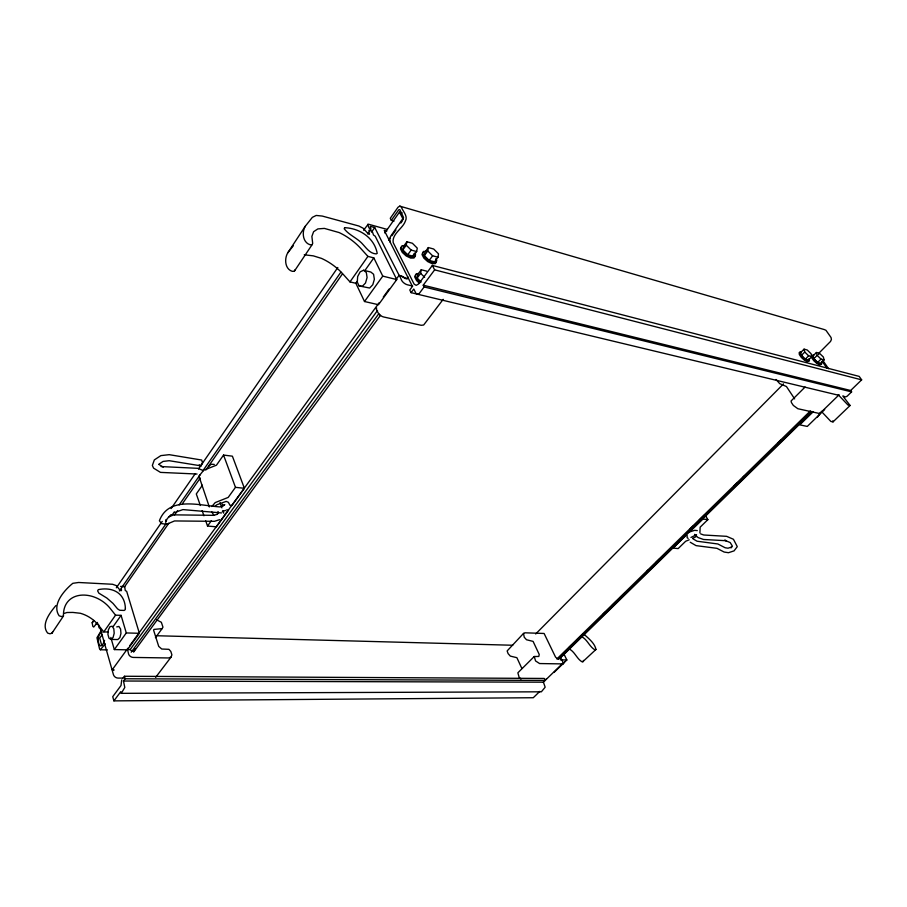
<?xml version="1.0" encoding="UTF-8"?>
<svg xmlns="http://www.w3.org/2000/svg" width="907" height="907" viewBox="0 0 907 907"><rect width="100%" height="100%" fill="white"/><g stroke="black" fill="none" stroke-linecap="round" stroke-linejoin="round"><path stroke-width="1.36" d="M121.447 589.357L121.436 590.627L120.348 590.57L116.323 585.616L112.536 584.267L78.603 582.487L72.821 583.314C64.454 590.094 51.416 604.686 59.17 615.83L61.472 616.556L63.456 616.023C62.923 599.108 76.607 592.022 91.936 596.284A27.108 19.466 29.8 0 1 109.872 608.019L115.563 615.15L121.073 615.354L126.288 632.939L114.327 649.582L127.343 649.831L139.372 633.301L126.685 591.353L125.257 590.514L124.678 586.614L120.563 586.398M568.78 648.766C574.913 651.464 576.818 659.185 582.441 662.042L595.967 649.457C594.765 643.086 588.462 638.471 583.927 634.163M583.326 661.6L583.382 660.421M165.811 519.734L165.618 522.217L167.217 518.713L171.083 514.609M135.279 648.845L134.055 651.079L132.116 651.169L129.939 649.548L127.615 649.763L128.579 654.015A4.104 2.993 32.3 0 0 133.261 657.428L168.566 657.96L171.049 657.11L171.888 654.831L170.833 651.475L168.94 649.333L161.741 649.015L158.725 646.408L153.589 630.161L153.929 629.424L162.126 628.608L162.965 627.145L161.344 622.27L156.684 619.889M209.324 506.956L198.939 476.164L203.656 470.245L216.444 465.189L223.541 455.065L232.396 456.176L244.402 488.306L231.909 505.482L229.981 505.29L228.383 502.308L226.183 501.39L216.909 504.723L214.789 506.276M558.939 657.915L558.791 658.981L557.544 658.867L555.526 657.065L544.109 633.471L524.949 632.803L523.509 633.437L507.138 650.931L508.101 653.618L510.312 656.101L516.888 657.688L521.865 668.47M437.99 257.225L438.5 253.824L433.682 249.017L428.331 247.566L424.93 252.191L424.363 255.581L429.204 260.422L434.566 261.828L437.99 257.225L432.628 255.797L427.775 250.956L428.331 247.566M421.131 282.032L417.152 278.041L420.644 273.336L421.245 269.764L426.778 271.182M417.152 278.041L417.753 274.47L421.245 269.764M416.664 251.545L417.265 248.133L412.39 243.257L406.892 241.772L403.502 246.477L402.844 249.89L407.731 254.788L413.241 256.228L416.664 251.545L411.154 250.083L406.257 245.173L406.892 241.772M413.241 256.228L413.649 253.937M407.64 276.828L407.3 278.721L399.103 275.297L374.716 227.532L370.305 226.331L370.782 229.12L367.55 233.779M217.657 513.997L218.122 511.537M523.509 633.437L524.246 637.236L526.502 639.741L533.089 641.396L539.234 654.435L538.803 656.464L534.257 656.509L517.863 672.813L519.11 677.223L520.981 679.082M217.827 512.455L217.226 514.292L213.825 515.346L173.702 514.847L168.521 517.001M436.154 261.329L435.303 263.586L432.083 263.688L427.696 261.59L423.841 258.087L422.004 254.538L422.889 252.305M415.655 274.583L414.726 276.952L416.608 280.648L419.578 283.347M414.93 255.751L414.011 258.007L410.678 258.098L406.2 255.967L402.289 252.418L400.475 248.835L401.438 246.591M818.533 354.592L819.395 352.664L830.54 341.44L831.413 339.501L831.061 337.529L825.971 330.318L824.418 329.604L399.76 206.127L398.026 207.25L390.271 218.304L391.314 220.367L394.035 221.127M369.274 233.02L369.5 234.233L368.333 233.927L363.117 228.213L358.832 226.013L322.246 216.059L316.203 215.447L312.359 217.34L305.262 226.274L287.78 252.792C284.254 258.506 284.753 269.062 292.269 271.34L294.31 271.261L312.087 244.697L312.688 243.382L311.883 236.41L313.607 231.704L317.858 228.904L324.377 228.405L339.093 232.555A33.536 15.634 35.7 0 1 360.476 248.155L367.913 256.386L373.831 257.905L382.765 276.125L396.767 279.571L378.48 304.707L364.512 301.521L355.873 283.29L349.977 281.896L342.665 273.721A33.071 16.02 35.5 0 0 321.52 258.404L313.3 255.853L304.242 254.799M305.262 226.274C301.748 232.056 302.643 242.43 310.058 244.743L312.087 244.697M294.31 271.261L294.934 269.912M158.918 464.146L163.113 461.414L169.167 460.699L201.014 465.858L202.51 462.955L201.683 460.042L169.19 454.668L160.868 455.62L154.337 459.906L152.353 465.461L153.589 468.148L160.482 472.388L197.046 474.032M55.826 605.627C50.282 612.338 40.577 624.458 47.663 633.097L49.953 633.8L51.914 633.245L52.742 631.669M699.898 532.987L700.159 527.16L707.868 519.643L705.079 514.893M51.914 633.245L63.456 616.023M97.502 622.417L93.704 627.054L92.797 626.318L92.174 622.735L93.784 620.411M116.334 587.793L162.24 521.412M171.094 508.589L195.254 473.658M198.486 468.998L337.812 267.497M363.582 230.231L368.231 224.154L387.266 229.437M119.327 591.001L166.23 523.509M171.888 515.369L174.314 511.877M179.167 504.893L200.186 474.644M202.612 471.152L340.862 272.179M124.316 587.135L168.736 523.328M174.393 515.21L177.625 510.573M182.466 503.612L200.243 478.091M205.9 469.973L342.404 273.937M371.485 232.169L374.716 227.532M202.397 485.234L196.297 493.941L200.345 505.494M101.323 630.433L96.947 637.746L99.498 648.652L100.337 649.763L107.4 649.888M102.094 632.134C94.85 634.378 99.226 655.727 104.566 640.387M391.314 220.367L398.763 209.766L399.84 209.664L403.558 217.544L390.577 236.353L389.647 239.006L390.316 242.407M64.34 613.393L66.903 612.508L72.889 612.429L80.394 613.279A26.813 19.557 29.3 0 1 98.16 624.832L103.783 631.907L115.563 615.15M349.977 281.896L367.913 256.386M102.128 634.719L99.691 638.188L101.72 645.353M384.806 232.974L399.465 212.136L402.175 212.907M113.205 626.499L121.073 615.354M355.873 283.29L357.505 280.989M364.852 270.592L373.831 257.905M388.604 240.344L390.237 238.042M391.869 235.729L395.951 229.959M400.86 223.043L402.493 220.73M105.257 643.891L100.337 649.763M211.807 506.514L215.22 502.591L228.19 497.421L235.469 487.331L223.541 455.065M364.512 301.521L382.765 276.125M562.748 664.457L564.494 662.019M402.844 249.89L406.257 245.173M226.614 509.915L228.553 510.097L216.388 526.82L207.533 526.049L211.433 520.641M407.731 254.788L411.154 250.083M114.214 669.978L112.094 669.956L127.898 648.222M129.565 645.931L379.137 302.757M383.298 297.031L389.126 289.027M395.781 279.878L399.103 275.297M130.313 649.378L377.493 310.5M131.209 652.201L378.82 313.663M133.612 652.11L380.521 315.262M424.363 255.581L427.775 250.956M122.774 678.515L124.44 676.259L544.302 678.447L545.232 680.409L543.418 682.177L123.488 681.021L124.803 687.461L121.255 693.333L541.354 691.814L545.164 687.211L543.418 682.177M155.426 637.666L162.126 628.608M123.488 681.021L125.166 678.765L124.44 676.259M838.646 395.271L411.098 292.655L413.785 289.027L415.996 293.426L417.549 294.367L419.363 293.346L424.125 286.952L423.218 285.195L434.634 269.855L432.344 265.434L418.603 283.97L416.188 285.354L414.125 284.118L393.196 242.645C391.79 233.904 402.606 228.711 405.293 221.308C408.309 216.172 402.912 211.49 401.257 206.932L399.76 206.127M429.204 260.422L432.628 255.797M539.801 691.406L533.271 697.732L113.908 700.873L120.767 691.656L121.255 693.333M817.434 417.118L819.803 413.966M155.653 677.348L171.049 657.11M443.206 299.333L423.66 325.012L421.199 325.296L383.616 316.974A5.034 2.438 37 0 1 377.992 312.598L376.156 308.754L376.722 308.108M287.78 252.792L293.403 245.65M804.056 349.15L800.734 352.506L801.425 355.408L805.303 359.172L808.466 360L811.81 356.644L811.096 353.741L807.23 350L804.056 349.15L804.758 352.041L808.647 355.805L811.81 356.644M801.425 355.408L804.758 352.041M535.686 633.97L783.535 383.865M805.303 359.172L808.647 355.805M816.425 352.483L813.114 355.816L813.828 358.696L817.672 362.415L820.778 363.231L824.112 359.92L823.363 357.029L819.531 353.322L816.425 352.483L817.162 355.374L821.016 359.093L824.112 359.92M813.828 358.696L817.162 355.374M817.672 362.415L821.016 359.093M805.099 387.028L791.051 400.996L791.46 402.606L793.33 405.429L797.843 408.717L819.191 413.445A3.707 1.338 44.1 0 0 820.132 412.504M556.898 658.947L810.416 410.871M568.723 647.847L571.761 644.877M576.829 639.934L582.895 633.993M603.144 614.186L605.162 612.202M612.248 605.275L616.295 601.318M620.354 597.35L624.401 593.393M646.668 571.614L648.686 569.63M655.772 562.703L659.82 558.735M690.193 529.03L693.231 526.06M699.297 520.119L704.365 515.176M733.718 486.458L737.765 482.501M742.822 477.547L744.851 475.563M778.251 442.899L781.29 439.929M558.485 659.026L811.833 411.393M560.537 657.79L812.513 411.631M813.352 411.619L799.781 424.861L807.275 426.426L824.69 409.51M546.059 679.558L562.533 663.55M820.019 413.32L839.077 394.794M208.735 466.47L211.014 464.259L214.301 464.407M554.086 672.382L566.852 659.99L563.859 653.868M423.218 285.195L850.653 390.498L861.65 379.852L859.212 376.405L432.344 265.434M850.653 390.498L851.605 391.881L847.002 396.325L845.211 396.971L843.612 396.166M821.288 411.302L830.869 421.449L833.023 421.891L850.108 405.486L842.784 395.951M111.039 639.401L113.092 637.44L114.191 633.256L113.817 628.834L112.151 626.238L109.974 626.692L108.318 629.957L107.933 634.503L109.01 638.233L111.039 639.401L117.819 639.56L119.871 637.61L120.96 633.449L120.586 629.039L118.908 626.454L116.731 626.907M92.174 622.735L92.82 622.293M696.553 534.654L690.953 537.454M696.123 536.649L692.699 538.327M595.967 649.457L595.083 649.911C589.425 646.986 587.453 639.276 581.296 636.533M113.08 670.228L112.4 671.055L113.454 674.717A4.047 3.016 31.8 0 0 118.08 678.085L122.649 678.096M363.582 270.252L360.17 271.839L357.675 276.499L357.256 282.043L359.093 285.92L369.625 288.029L372.788 284.741L374.364 279.299L373.582 274.277L370.838 272.043L363.582 270.252L366.315 272.485L367.086 277.531L365.51 282.995L362.347 286.306L359.093 285.92M222.306 511.729L225.537 510.369M689.184 539.801L685.658 541.275L678.153 548.588L673.073 548.077L686.032 535.425L687.143 535.538L687.132 537.726L688.141 538.361M174.575 512.546L182.931 509.598L221.501 512.931M850.108 405.486L847.966 405.01L838.261 394.806M219.641 519.666L214.426 521.321L174.529 520.947L166.741 524.212L161.582 523.622L159.371 520.765C168.906 495.562 200.243 505.8 220.22 506.922L224.8 504.598L222.43 506.412L222.408 504.224M821.107 364.501L819.509 364.818L816.697 363.356L813.738 360.68L811.765 357.834L811.55 355.895L813.16 355.612M813.794 354.977L812.184 355.261L812.4 357.188L817.332 362.709L820.155 364.172L821.742 363.866L821.504 361.927M801.437 351.667L799.793 351.95L799.985 353.889L804.94 359.467L807.808 360.941L809.441 360.646L809.225 358.684M418.558 273.585L416.324 273.676L415.395 276.045L417.277 279.741L420.247 282.44M426.778 251.352L423.535 251.42L422.651 253.654L424.487 257.203L428.353 260.706L432.741 262.803L435.961 262.701L436.8 260.445L435.882 258.676M405.429 245.627L402.084 245.684L401.121 247.928L402.946 251.511L406.858 255.06L411.336 257.203L414.669 257.112L415.587 254.844L414.669 253.064M125.166 678.765L545.232 680.409M560.413 659.877L566.852 659.99M559.222 657.768L560.764 658.006L562.544 661.305A3.175 1.814 46.1 0 1 561.592 663.89L539.574 663.55L535.561 660.931L534.257 656.509M156.197 635.728L512.738 645.251M103.783 631.907L107.888 632.02M126.288 632.939L139.372 633.301M95.757 624.163L98.466 624.254L99.033 627.735L100.292 628.619L112.094 669.956M161.095 466.572L197.998 468.329L202.998 470.506M235.469 487.331L244.402 488.306M707.868 519.643L702.823 519.019L689.603 531.933L694.728 530.312L697.279 530.606M412.696 286.079L407.311 284.764A5.125 2.358 37.2 0 1 401.597 280.286L399.692 275.932L402.141 276.295L404.783 278.404L406.846 278.8L407.844 278.222L407.697 276.941M424.125 286.952L851.605 391.881M434.634 269.855L861.65 379.852M368.877 230.287L372.176 231.183L373.525 235.049L375.215 236.194L396.767 279.571M386.836 231.092L384.273 230.389L412.458 286.397L409.783 290.025L411.098 292.655M370.782 229.12L369.047 228.008L367.618 224.403M700.703 533.906L703.741 535.005L726.643 536.332L733.434 539.28L737.278 546.638L734.08 550.866L728.457 552.714L724.126 552.034L716.961 548.327L696.054 545.629L690.227 542.239M692.948 538.815L697.064 541.218L717.845 543.973L725.124 547.749L728.026 548.202L731.722 546.989L730.951 547.862L732.323 546.025L730.226 542.59L724.648 540.175L726.337 540.731L703.537 539.484L698.05 537.556L694.603 534.336M158.974 464.497L163.249 467.162M199.257 464.747L201.014 465.858M420.644 273.336L424.635 277.327M822.921 360.578L828.556 368.695M822.093 361.201L826.935 368.174M776.052 379.477L779.691 383.638L786.448 386.529L794.645 398.899M211.682 511.797L213.837 515.176M198.814 477.229L200.254 479.531M399.465 212.136L403.309 219.573M220.016 502.546L221.886 507.863M222.816 510.528L223.746 513.181M202.136 510.63L203.939 515.777M205.73 520.913L207.533 526.049M110.824 637.451L114.327 649.582M113.908 700.873L112.729 696.689L121.016 685.499L121.719 679.91M832.807 420.791L833.023 421.891M808.591 359.331L808.795 361.292L807.162 361.587L804.305 360.113L801.312 357.415L799.35 354.546L799.158 352.596M546.422 678.617A3.14 1.837 46.3 0 1 545.118 679.899M125.381 608.166L125.279 609.595L124.157 610.445L119.735 610.264L117.593 608.892L113.012 603.416L106.856 598.042L98.886 593.178L97.639 590.899L98.285 589.641C112.321 586.716 124.747 592.747 125.381 608.166M344.637 227.702L344.195 228.745C349.093 235.287 357.63 238.144 362.97 244.482C366.677 248.495 370.147 253.631 376.167 253.903L377.21 253.359C374.398 237.861 359.66 228.201 344.637 227.702"/></g></svg>
